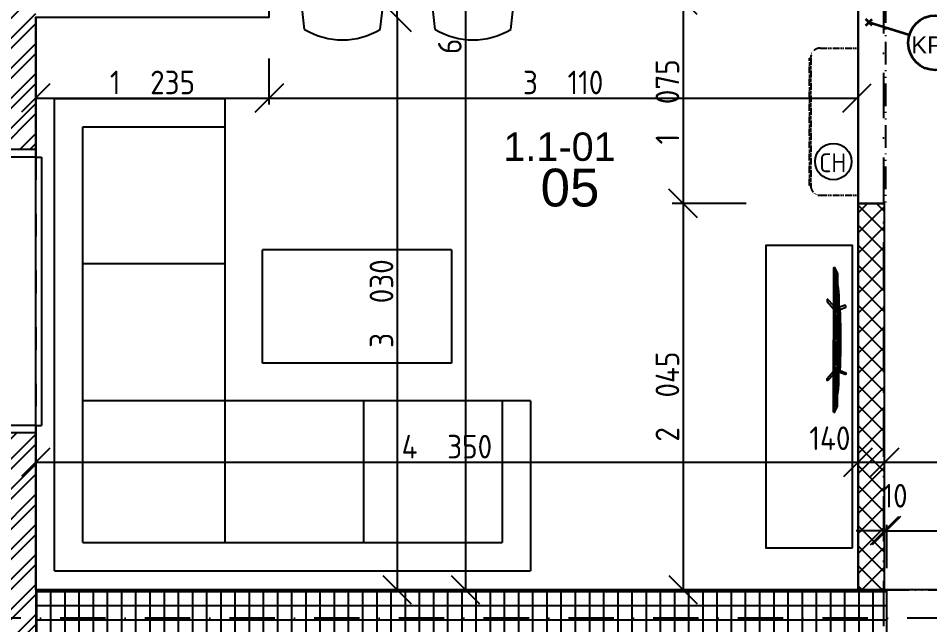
# Model space of a CAD drawing. Extents: x 4511820 to 5180432, y -1526536 to -944957.
# Drawn here: x 5027528 to 5032350, y -1331780 to -1328570 of the extents above; entities that cross this region are included whole.
import ezdxf

# ---------------------------------------------------------------- set-up
doc = ezdxf.new("R2010")
doc.units = 0
doc.header["$MEASUREMENT"] = 0
for name, pattern in [('ACAD_ISO03W100', [30, 12, -18]), ('ACAD_ISO12W100', [22, 12, -3, 0.5, -3, 0.5, -3]), ('BODKOCIARKOVANA_3', [5.6, 3, -1.3, 0, -1.3])]:
    doc.linetypes.add(name, pattern=pattern)
doc.layers.get('0').update_dxf_attribs({"linetype": 'CONTINUOUS'})
doc.layers.get('Defpoints').update_dxf_attribs({"color": 61, "linetype": 'CONTINUOUS'})
for name, color, linetype in [('KÓTY', 4, 'CONTINUOUS'), ('MÚRY', 1, 'CONTINUOUS'), ('osi', 253, 'CONTINUOUS'), ('Plochy', 41, 'CONTINUOUS'), ('POPIS', 7, 'CONTINUOUS'), ('TENKÁ', 7, 'CONTINUOUS'), ('ZARIADENIE', 47, 'CONTINUOUS'), ('ZZ-chladenie', 133, 'CONTINUOUS'), ('ŠRAFY', 82, 'CONTINUOUS')]:
    doc.layers.add(name, color=color, linetype=linetype)
doc.layers.add('preklady', color=74, linetype='CONTINUOUS', lineweight=35)
doc.styles.add('ARIAL', font='arial.ttf')
doc.styles.add('STYLE1', font='isocp.shx')
doc.dimstyles.new('STANDARD-50', dxfattribs={"dimtxt": 125, "dimasz": 150, "dimexe": 10, "dimexo": 200, "dimgap": 20, "dimtad": 1, "dimdsep": 46, "dimlunit": 6, "dimtxsty": 'STYLE1', "dimblk1": 'OBLIQUE', "dimblk2": 'OBLIQUE', "dimsah": 1, "dimcen": 2.5, "dimse1": 1, "dimse2": 1, "dimadec": 0, "dimazin": 0, "dimtfac": 1, "dimtmove": 1, "dimatfit": 3, "dimldrblk": 'OBLIQUE', "dimfxl": 1, "dimtolj": 1, "dimtzin": 0, "dimarcsym": 0})

# ---------------------------------------------------------------- blocks, each defined once
blk = doc.blocks.new('_OBLIQUE')
at = {"color": 0, "linetype": 'ByBlock'}
blk.add_line((-0.5, -0.5), (0.5, 0.5), dxfattribs=at)
blk = doc.blocks.new('*D22311')
at = {"layer": 'Defpoints', "color": 0}
for p in [(5028092.5, -1312385.2), (5025018.5, -1331515.2), (5028252.5, -1331515.2)]:
    blk.add_point(p, dxfattribs=at)
at = {"layer": 'KÓTY', "color": 0, "lineweight": -2}
blk.add_line((5025018.5, -1312385.2), (5025018.5, -1331515.2), dxfattribs=at)
at = {"layer": 'KÓTY', "color": 0, "linetype": 'ByBlock', "lineweight": -2, "xscale": 150, "yscale": 150, "zscale": 150}
for p, rotation in [((5025018.5, -1312385.2), 90), ((5025018.5, -1331515.2), 270)]:
    blk.add_blockref('_OBLIQUE', p, dxfattribs=dict(at, rotation=rotation))
at = {"layer": 'KÓTY', "color": 0, "insert": (5024936, -1321950.2), "char_height": 125, "attachment_point": 5, "rotation": 90, "style": 'STYLE1'}
blk.add_mtext('\\A1;19ﾠ130', dxfattribs=at)
blk = doc.blocks.new('*D22322')
at = {"layer": 'Defpoints', "color": 0}
for p in [(5028252.5, -1328390.2), (5025368.5, -1331515.2), (5028252.5, -1331515.2)]:
    blk.add_point(p, dxfattribs=at)
at = {"layer": 'KÓTY', "color": 0, "lineweight": -2}
blk.add_line((5025368.5, -1328390.2), (5025368.5, -1331515.2), dxfattribs=at)
at = {"layer": 'KÓTY', "color": 0, "linetype": 'ByBlock', "lineweight": -2, "xscale": 150, "yscale": 150, "zscale": 150}
for p, rotation in [((5025368.5, -1328390.2), 90), ((5025368.5, -1331515.2), 270)]:
    blk.add_blockref('_OBLIQUE', p, dxfattribs=dict(at, rotation=rotation))
at = {"layer": 'KÓTY', "color": 0, "insert": (5025277, -1330154.5), "char_height": 125, "attachment_point": 5, "rotation": 90, "style": 'STYLE1'}
blk.add_mtext('\\A1;3ﾠ125', dxfattribs=at)
blk = doc.blocks.new('*D22339')
at = {"layer": 'Defpoints', "color": 0}
for p in [(5028252.5, -1328390.2), (5025718.5, -1329265.2), (5028442.5, -1329265.2)]:
    blk.add_point(p, dxfattribs=at)
at = {"layer": 'KÓTY', "color": 0, "lineweight": -2}
blk.add_line((5025718.5, -1328390.2), (5025718.5, -1329265.2), dxfattribs=at)
at = {"layer": 'KÓTY', "color": 0, "linetype": 'ByBlock', "lineweight": -2, "xscale": 150, "yscale": 150, "zscale": 150}
for p, rotation in [((5025718.5, -1328390.2), 90), ((5025718.5, -1329265.2), 270)]:
    blk.add_blockref('_OBLIQUE', p, dxfattribs=dict(at, rotation=rotation))
at = {"layer": 'KÓTY', "color": 0, "insert": (5025636, -1328827.7), "char_height": 125, "attachment_point": 5, "rotation": 90, "style": 'STYLE1'}
blk.add_mtext('\\A1;875', dxfattribs=at)
blk = doc.blocks.new('*D22340')
at = {"layer": 'Defpoints', "color": 0}
for p in [(5028252.5, -1330725.2), (5025718.5, -1330765.2), (5028252.5, -1330765.2)]:
    blk.add_point(p, dxfattribs=at)
at = {"layer": 'KÓTY', "color": 0, "lineweight": -2}
blk.add_line((5025718.5, -1330725.2), (5025718.5, -1330765.2), dxfattribs=at)
at = {"layer": 'KÓTY', "color": 0, "linetype": 'ByBlock', "lineweight": -2, "xscale": 150, "yscale": 150, "zscale": 150}
for p, rotation in [((5025718.5, -1330725.2), 90), ((5025718.5, -1330765.2), 270)]:
    blk.add_blockref('_OBLIQUE', p, dxfattribs=dict(at, rotation=rotation))
at = {"layer": 'KÓTY', "color": 0, "insert": (5025533.5, -1330694.4), "char_height": 125, "attachment_point": 5, "rotation": 90, "style": 'STYLE1'}
blk.add_mtext('\\A1;40', dxfattribs=at)
blk = doc.blocks.new('*D22341')
at = {"layer": 'Defpoints', "color": 0}
for p in [(5028252.5, -1330765.2), (5025718.5, -1331515.2), (5028252.5, -1331515.2)]:
    blk.add_point(p, dxfattribs=at)
at = {"layer": 'KÓTY', "color": 0, "lineweight": -2}
blk.add_line((5025718.5, -1330765.2), (5025718.5, -1331515.2), dxfattribs=at)
at = {"layer": 'KÓTY', "color": 0, "linetype": 'ByBlock', "lineweight": -2, "xscale": 150, "yscale": 150, "zscale": 150}
for p, rotation in [((5025718.5, -1330765.2), 90), ((5025718.5, -1331515.2), 270)]:
    blk.add_blockref('_OBLIQUE', p, dxfattribs=dict(at, rotation=rotation))
at = {"layer": 'KÓTY', "color": 0, "insert": (5025636, -1331140.2), "char_height": 125, "attachment_point": 5, "rotation": 90, "style": 'STYLE1'}
blk.add_mtext('\\A1;750', dxfattribs=at)
blk = doc.blocks.new('*D22342')
at = {"layer": 'Defpoints', "color": 0}
for p in [(5028252.5, -1329265.2), (5025718.5, -1329305.2), (5028252.5, -1329305.2)]:
    blk.add_point(p, dxfattribs=at)
at = {"layer": 'KÓTY', "color": 0, "lineweight": -2}
for p, q in [((5025718.5, -1329265.2), (5025718.5, -1329115.2)), ((5025718.5, -1329265.2), (5025718.5, -1329305.2)), ((5025718.5, -1329305.2), (5025718.5, -1329455.2))]:
    blk.add_line(p, q, dxfattribs=at)
at = {"layer": 'KÓTY', "color": 0, "linetype": 'ByBlock', "lineweight": -2, "xscale": 150, "yscale": 150, "zscale": 150}
for p, rotation in [((5025718.5, -1329265.2), 270), ((5025718.5, -1329305.2), 90)]:
    blk.add_blockref('_OBLIQUE', p, dxfattribs=dict(at, rotation=rotation))
at = {"layer": 'KÓTY', "color": 0, "insert": (5025533.5, -1329234.4), "char_height": 125, "attachment_point": 5, "rotation": 90, "style": 'STYLE1'}
blk.add_mtext('\\A1;40', dxfattribs=at)
blk = doc.blocks.new('*D22343')
at = {"layer": 'Defpoints', "color": 0}
for p in [(5028252.5, -1329305.2), (5025718.5, -1330725.2), (5028252.5, -1330725.2)]:
    blk.add_point(p, dxfattribs=at)
at = {"layer": 'KÓTY', "color": 0, "lineweight": -2}
blk.add_line((5025718.5, -1329305.2), (5025718.5, -1330725.2), dxfattribs=at)
at = {"layer": 'KÓTY', "color": 0, "linetype": 'ByBlock', "lineweight": -2, "xscale": 150, "yscale": 150, "zscale": 150}
for p, rotation in [((5025718.5, -1329305.2), 90), ((5025718.5, -1330725.2), 270)]:
    blk.add_blockref('_OBLIQUE', p, dxfattribs=dict(at, rotation=rotation))
at = {"layer": 'KÓTY', "color": 0, "insert": (5025629, -1330129), "char_height": 125, "attachment_point": 5, "rotation": 90, "style": 'STYLE1'}
blk.add_mtext('\\A1;1ﾠ420', dxfattribs=at)
blk = doc.blocks.new('Tv06_top_cad-block.com')
at = {"color": 0}
for points in [[(-161.1, -3.4), (-173.3, 26.2, 0.359324), (-175.3, 27.3, 0.097501), (-182.8, 24.2, 0.350578), (-183.5, 22.1), (-171.1, -10.4)], [(161.1, -3.4), (173.3, 26.2, -0.359324), (175.3, 27.3, -0.097501), (182.8, 24.2, -0.350578), (183.5, 22.1), (171.1, -10.4)], [(-381.9, -38.8, -0.13121), (-383.2, -32.7, -0.169032), (-383, -32.3), (-381.8, -31.1, -0.205713), (-381.3, -30.9), (-378.5, -30.9, 0.118206), (-376.2, -30.4), (-351.4, -18.4, -0.105648), (-345.8, -17), (0, -17)], [(-339.3, -21.2), (-339.3, -21.2, 0.099639), (-344.3, -22.2), (-349.2, -24.6, 0.215889), (-350.7, -26.3, 0.476075), (-349.4, -28, 0.244765)], [(-295.5, -17), (-282, -15, -0.02037), (-255.8, -12, -0.012056), (-227.2, -10.7), (-169.3, -10.7)], [(-182.5, -38.8), (-214.4, -69.1, 0.250582), (-215, -71, 0.266718), (-214.3, -71.9, 0.084688)], [(-214.3, -71.9), (-207.3, -73.1, 0.211205), (-203.3, -72.1), (-165.2, -38.8)], [(-181.8, -17), (-178.5, -14, -0.213415), (-177.3, -13.6), (0, -13.6)], [(-172.1, -13.6, -0.072098), (-159.2, -3, -0.121861), (-158.4, -2.8)], [(-170.1, -10.6, -0.053076), (-160.2, -2.9), (-158.4, -2.8)], [(-147.6, -13.6), (-147.6, -7.5, -0.414214), (-147.4, -7.3), (-146.5, -7.3, -0.414214), (-146.3, -7.5), (-146.3, -13.6)], [(-146.8, -28, 0.414214), (-145, -26.2), (-145, -23, 0.414214), (-146.8, -21.2)], [(-143.9, -13.6), (-143.9, -7.5, -0.414214), (-143.7, -7.3), (-142.7, -7.3, -0.414214), (-142.6, -7.5), (-142.6, -13.6)], [(-140.2, -13.6), (-140.2, -7.5, -0.414214), (-140, -7.3), (-139, -7.3, -0.414214), (-138.8, -7.5), (-138.8, -13.6)], [(-136.4, -13.6), (-136.4, -7.5, -0.414214), (-136.3, -7.3), (-135.3, -7.3, -0.414214), (-135.1, -7.5), (-135.1, -13.6)], [(-132.7, -13.6), (-132.7, -7.5, -0.414214), (-132.5, -7.3), (-131.6, -7.3, -0.414214), (-131.4, -7.5), (-131.4, -13.6)], [(-128.8, -28, -0.414214), (-130.6, -26.2), (-130.6, -23, -0.414214), (-128.8, -21.2)], [(-129, -13.6), (-129, -7.5, -0.414214), (-128.8, -7.3), (-127.9, -7.3, -0.414214), (-127.7, -7.5), (-127.7, -13.6)], [(-125.3, -13.6), (-125.3, -7.5, -0.414214), (-125.1, -7.3), (-124.1, -7.3, -0.414214), (-124, -7.5), (-124, -13.6)], [(-121.6, -13.6), (-121.6, -7.5, -0.414214), (-121.4, -7.3), (-120.4, -7.3, -0.414214), (-120.2, -7.5), (-120.2, -13.6)], [(-117.8, -13.6), (-117.8, -7.5, -0.414214), (-117.7, -7.3), (-116.7, -7.3, -0.414214), (-116.5, -7.5), (-116.5, -13.6)], [(-114.1, -13.6), (-114.1, -7.5, -0.414214), (-113.9, -7.3), (-113, -7.3, -0.414214), (-112.8, -7.5), (-112.8, -13.6)], [(-110.4, -13.6), (-110.4, -7.5, -0.414214), (-110.2, -7.3), (-109.3, -7.3, -0.414214), (-109.1, -7.5), (-109.1, -13.6)], [(-106.7, -13.6), (-106.7, -7.5, -0.414214), (-106.5, -7.3), (-105.5, -7.3, -0.414214), (-105.4, -7.5), (-105.4, -13.6)], [(-103, -13.6), (-103, -7.5, -0.414214), (-102.8, -7.3), (-101.8, -7.3, -0.414214), (-101.6, -7.5), (-101.6, -13.6)], [(-99.2, -13.6), (-99.2, -7.5, -0.414214), (-99.1, -7.3), (-98.1, -7.3, -0.414214), (-97.9, -7.5), (-97.9, -13.6)], [(-95.5, -13.6), (-95.5, -7.5, -0.414214), (-95.3, -7.3), (-94.4, -7.3, -0.414214), (-94.2, -7.5), (-94.2, -13.6)], [(-91.8, -13.6), (-91.8, -7.5, -0.414214), (-91.6, -7.3), (-90.7, -7.3, -0.414214), (-90.5, -7.5), (-90.5, -13.6)], [(-88.1, -13.6), (-88.1, -7.5, -0.414214), (-87.9, -7.3), (-86.9, -7.3, -0.414214), (-86.8, -7.5), (-86.8, -13.6)], [(-84.4, -13.6), (-84.4, -7.5, -0.414214), (-84.2, -7.3), (-83.2, -7.3, -0.414214), (-83, -7.5), (-83, -13.6)], [(-80.6, -13.6), (-80.6, -7.5, -0.414214), (-80.5, -7.3), (-79.5, -7.3, -0.414214), (-79.3, -7.5), (-79.3, -13.6)], [(-76.9, -13.6), (-76.9, -7.5, -0.414214), (-76.7, -7.3), (-75.8, -7.3, -0.414214), (-75.6, -7.5), (-75.6, -13.6)], [(-73.2, -13.6), (-73.2, -7.5, -0.414214), (-73, -7.3), (-72.1, -7.3, -0.414214), (-71.9, -7.5), (-71.9, -13.6)], [(-69.5, -13.6), (-69.5, -7.5, -0.414214), (-69.3, -7.3), (-68.3, -7.3, -0.414214), (-68.2, -7.5), (-68.2, -13.6)], [(-65.8, -13.6), (-65.8, -7.5, -0.414214), (-65.6, -7.3), (-64.6, -7.3, -0.414214), (-64.4, -7.5), (-64.4, -13.6)], [(-62, -13.6), (-62, -7.5, -0.414214), (-61.9, -7.3), (-60.9, -7.3, -0.414214), (-60.7, -7.5), (-60.7, -13.6)], [(-58.3, -13.6), (-58.3, -7.5, -0.414214), (-58.1, -7.3), (-57.2, -7.3, -0.414214), (-57, -7.5), (-57, -13.6)], [(-54.6, -13.6), (-54.6, -7.5, -0.414214), (-54.4, -7.3), (-53.5, -7.3, -0.414214), (-53.3, -7.5), (-53.3, -13.6)], [(-50.9, -13.6), (-50.9, -7.5, -0.414214), (-50.7, -7.3), (-49.7, -7.3, -0.414214), (-49.6, -7.5), (-49.6, -13.6)], [(-47.2, -13.6), (-47.2, -7.5, -0.414214), (-47, -7.3), (-46, -7.3, -0.414214), (-45.8, -7.5), (-45.8, -13.6)], [(-43.4, -13.6), (-43.4, -7.5, -0.414214), (-43.3, -7.3), (-42.3, -7.3, -0.414214), (-42.1, -7.5), (-42.1, -13.6)], [(-39.7, -13.6), (-39.7, -7.5, -0.414214), (-39.5, -7.3), (-38.6, -7.3, -0.414214), (-38.4, -7.5), (-38.4, -13.6)], [(-36, -13.6), (-36, -7.5, -0.414214), (-35.8, -7.3), (-34.9, -7.3, -0.414214), (-34.7, -7.5), (-34.7, -13.6)], [(-32.3, -13.6), (-32.3, -7.5, -0.414214), (-32.1, -7.3), (-31.1, -7.3, -0.414214), (-31, -7.5), (-31, -13.6)], [(-28.6, -13.6), (-28.6, -7.5, -0.414214), (-28.4, -7.3), (-27.4, -7.3, -0.414214), (-27.2, -7.5), (-27.2, -13.6)], [(-24.8, -13.6), (-24.8, -7.5, -0.414214), (-24.7, -7.3), (-23.7, -7.3, -0.414214), (-23.5, -7.5), (-23.5, -13.6)], [(-21.1, -13.6), (-21.1, -7.5, -0.414214), (-20.9, -7.3), (-20, -7.3, -0.414214), (-19.8, -7.5), (-19.8, -13.6)], [(-17.4, -13.6), (-17.4, -7.5, -0.414214), (-17.2, -7.3), (-16.3, -7.3, -0.414214), (-16.1, -7.5), (-16.1, -13.6)], [(-13.7, -13.6), (-13.7, -7.5, -0.414214), (-13.5, -7.3), (-12.5, -7.3, -0.414214), (-12.4, -7.5), (-12.4, -13.6)], [(-10, -13.6), (-10, -7.5, -0.414214), (-9.8, -7.3), (-8.8, -7.3, -0.414214), (-8.6, -7.5), (-8.6, -13.6)], [(-10, -28, 0.414214), (-8.2, -26.2), (-8.2, -23, 0.414214), (-10, -21.2)], [(-6.2, -13.6), (-6.2, -7.5, -0.414214), (-6.1, -7.3), (-5.1, -7.3, -0.414214), (-4.9, -7.5), (-4.9, -13.6)], [(-2.5, -13.6), (-2.5, -7.5, -0.414214), (-2.3, -7.3), (-1.4, -7.3, -0.414214), (-1.2, -7.5), (-1.2, -13.6)], [(181.8, -17), (178.5, -14, 0.213415), (177.3, -13.6), (0, -13.6)], [(381.9, -38.8, 0.13121), (383.2, -32.7, 0.169032), (383, -32.3), (381.8, -31.1, 0.205713), (381.3, -30.9), (378.5, -30.9, -0.118206), (376.2, -30.4), (351.4, -18.4, 0.105648), (345.8, -17), (0, -17)], [(2.5, -13.6), (2.5, -7.5, 0.414214), (2.3, -7.3), (1.4, -7.3, 0.414214), (1.2, -7.5), (1.2, -13.6)], [(6.2, -13.6), (6.2, -7.5, 0.414214), (6.1, -7.3), (5.1, -7.3, 0.414214), (4.9, -7.5), (4.9, -13.6)], [(10, -28, -0.414214), (8.2, -26.2), (8.2, -23, -0.414214), (10, -21.2)], [(10, -13.6), (10, -7.5, 0.414214), (9.8, -7.3), (8.8, -7.3, 0.414214), (8.6, -7.5), (8.6, -13.6)], [(13.7, -13.6), (13.7, -7.5, 0.414214), (13.5, -7.3), (12.5, -7.3, 0.414214), (12.4, -7.5), (12.4, -13.6)], [(17.4, -13.6), (17.4, -7.5, 0.414214), (17.2, -7.3), (16.3, -7.3, 0.414214), (16.1, -7.5), (16.1, -13.6)], [(21.1, -13.6), (21.1, -7.5, 0.414214), (20.9, -7.3), (20, -7.3, 0.414214), (19.8, -7.5), (19.8, -13.6)], [(24.8, -13.6), (24.8, -7.5, 0.414214), (24.7, -7.3), (23.7, -7.3, 0.414214), (23.5, -7.5), (23.5, -13.6)], [(28.6, -13.6), (28.6, -7.5, 0.414214), (28.4, -7.3), (27.4, -7.3, 0.414214), (27.2, -7.5), (27.2, -13.6)], [(32.3, -13.6), (32.3, -7.5, 0.414214), (32.1, -7.3), (31.1, -7.3, 0.414214), (31, -7.5), (31, -13.6)], [(36, -13.6), (36, -7.5, 0.414214), (35.8, -7.3), (34.9, -7.3, 0.414214), (34.7, -7.5), (34.7, -13.6)], [(39.7, -13.6), (39.7, -7.5, 0.414214), (39.5, -7.3), (38.6, -7.3, 0.414214), (38.4, -7.5), (38.4, -13.6)], [(43.4, -13.6), (43.4, -7.5, 0.414214), (43.3, -7.3), (42.3, -7.3, 0.414214), (42.1, -7.5), (42.1, -13.6)], [(47.2, -13.6), (47.2, -7.5, 0.414214), (47, -7.3), (46, -7.3, 0.414214), (45.8, -7.5), (45.8, -13.6)], [(50.9, -13.6), (50.9, -7.5, 0.414214), (50.7, -7.3), (49.7, -7.3, 0.414214), (49.6, -7.5), (49.6, -13.6)], [(54.6, -13.6), (54.6, -7.5, 0.414214), (54.4, -7.3), (53.5, -7.3, 0.414214), (53.3, -7.5), (53.3, -13.6)], [(58.3, -13.6), (58.3, -7.5, 0.414214), (58.1, -7.3), (57.2, -7.3, 0.414214), (57, -7.5), (57, -13.6)], [(62, -13.6), (62, -7.5, 0.414214), (61.9, -7.3), (60.9, -7.3, 0.414214), (60.7, -7.5), (60.7, -13.6)], [(65.8, -13.6), (65.8, -7.5, 0.414214), (65.6, -7.3), (64.6, -7.3, 0.414214), (64.4, -7.5), (64.4, -13.6)], [(69.5, -13.6), (69.5, -7.5, 0.414214), (69.3, -7.3), (68.3, -7.3, 0.414214), (68.2, -7.5), (68.2, -13.6)], [(73.2, -13.6), (73.2, -7.5, 0.414214), (73, -7.3), (72.1, -7.3, 0.414214), (71.9, -7.5), (71.9, -13.6)], [(76.9, -13.6), (76.9, -7.5, 0.414214), (76.7, -7.3), (75.8, -7.3, 0.414214), (75.6, -7.5), (75.6, -13.6)], [(80.6, -13.6), (80.6, -7.5, 0.414214), (80.5, -7.3), (79.5, -7.3, 0.414214), (79.3, -7.5), (79.3, -13.6)], [(84.4, -13.6), (84.4, -7.5, 0.414214), (84.2, -7.3), (83.2, -7.3, 0.414214), (83, -7.5), (83, -13.6)], [(88.1, -13.6), (88.1, -7.5, 0.414214), (87.9, -7.3), (86.9, -7.3, 0.414214), (86.8, -7.5), (86.8, -13.6)], [(91.8, -13.6), (91.8, -7.5, 0.414214), (91.6, -7.3), (90.7, -7.3, 0.414214), (90.5, -7.5), (90.5, -13.6)], [(95.5, -13.6), (95.5, -7.5, 0.414214), (95.3, -7.3), (94.4, -7.3, 0.414214), (94.2, -7.5), (94.2, -13.6)], [(99.2, -13.6), (99.2, -7.5, 0.414214), (99.1, -7.3), (98.1, -7.3, 0.414214), (97.9, -7.5), (97.9, -13.6)], [(103, -13.6), (103, -7.5, 0.414214), (102.8, -7.3), (101.8, -7.3, 0.414214), (101.6, -7.5), (101.6, -13.6)], [(106.7, -13.6), (106.7, -7.5, 0.414214), (106.5, -7.3), (105.5, -7.3, 0.414214), (105.4, -7.5), (105.4, -13.6)], [(110.4, -13.6), (110.4, -7.5, 0.414214), (110.2, -7.3), (109.3, -7.3, 0.414214), (109.1, -7.5), (109.1, -13.6)], [(114.1, -13.6), (114.1, -7.5, 0.414214), (113.9, -7.3), (113, -7.3, 0.414214), (112.8, -7.5), (112.8, -13.6)], [(117.8, -13.6), (117.8, -7.5, 0.414214), (117.7, -7.3), (116.7, -7.3, 0.414214), (116.5, -7.5), (116.5, -13.6)], [(121.6, -13.6), (121.6, -7.5, 0.414214), (121.4, -7.3), (120.4, -7.3, 0.414214), (120.2, -7.5), (120.2, -13.6)], [(125.3, -13.6), (125.3, -7.5, 0.414214), (125.1, -7.3), (124.1, -7.3, 0.414214), (124, -7.5), (124, -13.6)], [(129, -13.6), (129, -7.5, 0.414214), (128.8, -7.3), (127.9, -7.3, 0.414214), (127.7, -7.5), (127.7, -13.6)], [(128.8, -28, 0.414214), (130.6, -26.2), (130.6, -23, 0.414214), (128.8, -21.2)], [(132.7, -13.6), (132.7, -7.5, 0.414214), (132.5, -7.3), (131.6, -7.3, 0.414214), (131.4, -7.5), (131.4, -13.6)], [(136.4, -13.6), (136.4, -7.5, 0.414214), (136.3, -7.3), (135.3, -7.3, 0.414214), (135.1, -7.5), (135.1, -13.6)], [(140.2, -13.6), (140.2, -7.5, 0.414214), (140, -7.3), (139, -7.3, 0.414214), (138.8, -7.5), (138.8, -13.6)], [(143.9, -13.6), (143.9, -7.5, 0.414214), (143.7, -7.3), (142.7, -7.3, 0.414214), (142.6, -7.5), (142.6, -13.6)], [(146.8, -28, -0.414214), (145, -26.2), (145, -23, -0.414214), (146.8, -21.2)], [(147.6, -13.6), (147.6, -7.5, 0.414214), (147.4, -7.3), (146.5, -7.3, 0.414214), (146.3, -7.5), (146.3, -13.6)], [(172.1, -13.6, 0.072098), (159.2, -3, 0.121861), (158.4, -2.8)], [(170.1, -10.6, 0.053076), (160.2, -2.9), (158.4, -2.8)], [(214.3, -71.9), (207.3, -73.1, -0.211205), (203.3, -72.1), (165.2, -38.8)], [(295.5, -17), (282, -15, 0.02037), (255.8, -12, 0.012056), (227.2, -10.7), (169.3, -10.7)], [(182.5, -38.8), (214.4, -69.1, -0.250582), (215, -71, -0.266718), (214.3, -71.9, -0.084688)], [(339.3, -21.2), (339.3, -21.2, -0.099639), (344.3, -22.2), (349.2, -24.6, -0.215889), (350.7, -26.3, -0.476075), (349.4, -28, -0.244765)]]:
    blk.add_lwpolyline(points, format="xyb", dxfattribs=at)
for points in [[(-381.9, -38.8), (0, -38.8)], [(-378.5, -30.9), (0, -30.9)], [(-349.4, -28), (-146.8, -28)], [(-339.3, -21.2), (-146.8, -21.2)], [(-158.6, -6.5), (0, -6.5)], [(-128.8, -21.2), (-10, -21.2)], [(-128.8, -28), (-10, -28)], [(158.6, -6.5), (0, -6.5)], [(378.5, -30.9), (0, -30.9)], [(381.9, -38.8), (0, -38.8)], [(128.8, -21.2), (10, -21.2)], [(128.8, -28), (10, -28)], [(339.3, -21.2), (146.8, -21.2)], [(349.4, -28), (146.8, -28)]]:
    blk.add_lwpolyline(points, dxfattribs=at)
for centre, radius, start, end in [((0, -4564), 4564, 90, 91.9893), ((0, -4564), 4564, 88.0107, 90), ((-170.5, -10.1), 0.6, 200.9784, 314.0295), ((170.5, -10.1), 0.6, 225.9705, 339.0216)]:
    blk.add_arc(centre, radius, start, end, dxfattribs=at)
blk = doc.blocks.new('TV')
at = {"layer": 'ZARIADENIE', "color": 8}
blk.add_blockref('Tv06_top_cad-block.com', (4448198.7, -1316337.8), dxfattribs=at)
blk = doc.blocks.new('JED STOL140-85')
at = {"layer": 'ZARIADENIE'}
for p, q in [((4444962.8, -1326820.6), (4444912.8, -1327264.7)), ((4445362.8, -1326820.6), (4445412.8, -1327264.7)), ((4445653.3, -1326820.6), (4445603.3, -1327264.7)), ((4446053.3, -1326820.6), (4446103.3, -1327264.7)), ((4445412.8, -1327264.7), (4444912.8, -1327264.7)), ((4445603.3, -1327264.7), (4446103.3, -1327264.7)), ((4444962.8, -1328698.1), (4444912.8, -1328253.9)), ((4445412.8, -1328253.9), (4444912.8, -1328253.9)), ((4445362.8, -1328698.1), (4445412.8, -1328253.9)), ((4445653.3, -1328698.1), (4445603.3, -1328253.9)), ((4445603.3, -1328253.9), (4446103.3, -1328253.9)), ((4446053.3, -1328698.1), (4446103.3, -1328253.9))]:
    blk.add_line(p, q, dxfattribs=at)
blk.add_lwpolyline([(4446225.2, -1327334.3), (4444825.2, -1327334.3), (4444825.2, -1328184.3), (4446225.2, -1328184.3)], close=True, dxfattribs=at)
for centre, start, end in [((4445162.8, -1327150.6), 58.7834, 121.2166), ((4445853.3, -1327150.6), 58.7834, 121.2166), ((4445162.8, -1328368.1), 238.7834, 301.2166), ((4445853.3, -1328368.1), 238.7834, 301.2166)]:
    blk.add_arc(centre, 385.9, start, end, dxfattribs=at)
blk = doc.blocks.new('sedacka rok 2a2')
at = {"layer": 'ZARIADENIE', "color": 30, "ltscale": 0.25}
for p, q in [((4443609, -1331495.2), (4443609, -1328995.2)), ((4443609, -1328995.2), (4444509, -1328995.2)), ((4444509, -1328995.2), (4444509, -1330595.2)), ((4443759, -1331345.2), (4443759, -1329145.2)), ((4443759, -1329145.2), (4444509, -1329145.2)), ((4444509, -1329870.2), (4443759, -1329870.2)), ((4444509, -1330595.2), (4443759, -1330595.2)), ((4446125.7, -1330595.2), (4444509, -1330595.2)), ((4444509, -1330595.2), (4444509, -1331345.2)), ((4445242.3, -1330595.2), (4445242.3, -1331345.2)), ((4445975.7, -1330595.2), (4445975.7, -1331345.2)), ((4446125.7, -1330595.2), (4446125.7, -1331495.2)), ((4443759, -1331345.2), (4445975.7, -1331345.2)), ((4443609, -1331495.2), (4446125.7, -1331495.2))]:
    blk.add_line(p, q, dxfattribs=at)
at = {"layer": 'ZARIADENIE', "ltscale": 0.25}
for p, q in [((4444709, -1330395.2), (4444709, -1329795.2)), ((4445709, -1329795.2), (4444709, -1329795.2)), ((4445709, -1329795.2), (4445709, -1330395.2)), ((4445709, -1330395.2), (4444709, -1330395.2))]:
    blk.add_line(p, q, dxfattribs=at)
blk = doc.blocks.new('*D23193')
at = {"layer": 'Defpoints', "color": 0}
for p in [(5031971, -1330920), (5027621, -1331595.2), (5031971, -1331595.2)]:
    blk.add_point(p, dxfattribs=at)
at = {"layer": 'KÓTY', "color": 0, "lineweight": -2}
blk.add_line((5027621, -1330920), (5031971, -1330920), dxfattribs=at)
at = {"layer": 'KÓTY', "color": 0, "linetype": 'ByBlock', "lineweight": -2, "xscale": 150, "yscale": 150, "zscale": 150, "rotation": 180}
blk.add_blockref('_OBLIQUE', (5027621, -1330920), dxfattribs=at)
at = {"layer": 'KÓTY', "color": 0, "linetype": 'ByBlock', "lineweight": -2, "xscale": 150, "yscale": 150, "zscale": 150}
blk.add_blockref('_OBLIQUE', (5031971, -1330920), dxfattribs=at)
at = {"layer": 'KÓTY', "color": 0, "insert": (5029796, -1330837.5), "char_height": 125, "attachment_point": 5, "style": 'STYLE1'}
blk.add_mtext('\\A1;4ﾠ350', dxfattribs=at)
blk = doc.blocks.new('*D23194')
at = {"layer": 'Defpoints', "color": 0}
for p in [(5032111, -1330920), (5031971, -1331595.2), (5032111, -1331595.2)]:
    blk.add_point(p, dxfattribs=at)
at = {"layer": 'KÓTY', "color": 0, "lineweight": -2}
blk.add_line((5031971, -1330920), (5032111, -1330920), dxfattribs=at)
at = {"layer": 'KÓTY', "color": 0, "linetype": 'ByBlock', "lineweight": -2, "xscale": 150, "yscale": 150, "zscale": 150, "rotation": 180}
blk.add_blockref('_OBLIQUE', (5031971, -1330920), dxfattribs=at)
at = {"layer": 'KÓTY', "color": 0, "linetype": 'ByBlock', "lineweight": -2, "xscale": 150, "yscale": 150, "zscale": 150}
blk.add_blockref('_OBLIQUE', (5032111, -1330920), dxfattribs=at)
at = {"layer": 'KÓTY', "color": 0, "insert": (5031822, -1330793), "char_height": 125, "attachment_point": 5, "style": 'STYLE1'}
blk.add_mtext('\\A1;140', dxfattribs=at)
blk = doc.blocks.new('*D23195')
at = {"layer": 'Defpoints', "color": 0}
for p in [(5032121, -1331282.5), (5032111, -1331957.7), (5032121, -1331957.7)]:
    blk.add_point(p, dxfattribs=at)
at = {"layer": 'KÓTY', "color": 0, "lineweight": -2}
for p, q in [((5032111, -1331282.5), (5031961, -1331282.5)), ((5032111, -1331282.5), (5032121, -1331282.5)), ((5032121, -1331282.5), (5032271, -1331282.5))]:
    blk.add_line(p, q, dxfattribs=at)
at = {"layer": 'KÓTY', "color": 0, "linetype": 'ByBlock', "lineweight": -2, "xscale": 150, "yscale": 150, "zscale": 150}
blk.add_blockref('_OBLIQUE', (5032111, -1331282.5), dxfattribs=at)
at = {"layer": 'KÓTY', "color": 0, "linetype": 'ByBlock', "lineweight": -2, "xscale": 150, "yscale": 150, "zscale": 150, "rotation": 180}
blk.add_blockref('_OBLIQUE', (5032121, -1331282.5), dxfattribs=at)
at = {"layer": 'KÓTY', "color": 0, "insert": (5032166.8, -1331097.5), "char_height": 125, "attachment_point": 5, "style": 'STYLE1'}
blk.add_mtext('\\A1;10', dxfattribs=at)
blk = doc.blocks.new('*D23196')
at = {"layer": 'Defpoints', "color": 0}
for p in [(5033241, -1331282.5), (5032121, -1331957.7), (5033241, -1331957.7)]:
    blk.add_point(p, dxfattribs=at)
at = {"layer": 'KÓTY', "color": 0, "lineweight": -2}
blk.add_line((5032121, -1331282.5), (5033241, -1331282.5), dxfattribs=at)
at = {"layer": 'KÓTY', "color": 0, "linetype": 'ByBlock', "lineweight": -2, "xscale": 150, "yscale": 150, "zscale": 150, "rotation": 180}
blk.add_blockref('_OBLIQUE', (5032121, -1331282.5), dxfattribs=at)
at = {"layer": 'KÓTY', "color": 0, "linetype": 'ByBlock', "lineweight": -2, "xscale": 150, "yscale": 150, "zscale": 150}
blk.add_blockref('_OBLIQUE', (5033241, -1331282.5), dxfattribs=at)
at = {"layer": 'KÓTY', "color": 0, "insert": (5032681, -1331200), "char_height": 125, "attachment_point": 5, "style": 'STYLE1'}
blk.add_mtext('\\A1;1ﾠ120', dxfattribs=at)
blk = doc.blocks.new('*D23203')
at = {"layer": 'Defpoints', "color": 0}
for p in [(5033416, -1330920), (5032111, -1331595.2), (5033416, -1331595.2)]:
    blk.add_point(p, dxfattribs=at)
at = {"layer": 'KÓTY', "color": 0, "lineweight": -2}
blk.add_line((5032111, -1330920), (5033416, -1330920), dxfattribs=at)
at = {"layer": 'KÓTY', "color": 0, "linetype": 'ByBlock', "lineweight": -2, "xscale": 150, "yscale": 150, "zscale": 150, "rotation": 180}
blk.add_blockref('_OBLIQUE', (5032111, -1330920), dxfattribs=at)
at = {"layer": 'KÓTY', "color": 0, "linetype": 'ByBlock', "lineweight": -2, "xscale": 150, "yscale": 150, "zscale": 150}
blk.add_blockref('_OBLIQUE', (5033416, -1330920), dxfattribs=at)
at = {"layer": 'KÓTY', "color": 0, "insert": (5032763.5, -1330837.5), "char_height": 125, "attachment_point": 5, "style": 'STYLE1'}
blk.add_mtext('\\A1;1ﾠ305', dxfattribs=at)
blk = doc.blocks.new('*D23219')
at = {"layer": 'Defpoints', "color": 0}
for p in [(5029894, -1325475.2), (5029894, -1331595.2), (5029894, -1331595.2)]:
    blk.add_point(p, dxfattribs=at)
at = {"layer": 'KÓTY', "color": 0, "lineweight": -2}
blk.add_line((5029894, -1325475.2), (5029894, -1331595.2), dxfattribs=at)
at = {"layer": 'KÓTY', "color": 0, "linetype": 'ByBlock', "lineweight": -2, "xscale": 150, "yscale": 150, "zscale": 150}
for p, rotation in [((5029894, -1325475.2), 90), ((5029894, -1331595.2), 270)]:
    blk.add_blockref('_OBLIQUE', p, dxfattribs=dict(at, rotation=rotation))
at = {"layer": 'KÓTY', "color": 0, "insert": (5029811.5, -1328535.2), "char_height": 125, "attachment_point": 5, "rotation": 90, "style": 'STYLE1'}
blk.add_mtext('\\A1;6ﾠ120', dxfattribs=at)
blk = doc.blocks.new('*D23220')
at = {"layer": 'Defpoints', "color": 0}
for p in [(5028856, -1328565.2), (5028856, -1331595.2), (5029532.5, -1331595.2)]:
    blk.add_point(p, dxfattribs=at)
at = {"layer": 'KÓTY', "color": 0, "lineweight": -2}
blk.add_line((5029532.5, -1328565.2), (5029532.5, -1331595.2), dxfattribs=at)
at = {"layer": 'KÓTY', "color": 0, "linetype": 'ByBlock', "lineweight": -2, "xscale": 150, "yscale": 150, "zscale": 150}
for p, rotation in [((5029532.5, -1328565.2), 90), ((5029532.5, -1331595.2), 270)]:
    blk.add_blockref('_OBLIQUE', p, dxfattribs=dict(at, rotation=rotation))
at = {"layer": 'KÓTY', "color": 0, "insert": (5029450, -1330080.2), "char_height": 125, "attachment_point": 5, "rotation": 90, "style": 'STYLE1'}
blk.add_mtext('\\A1;3ﾠ030', dxfattribs=at)
blk = doc.blocks.new('*D23221')
at = {"layer": 'Defpoints', "color": 0}
for p in [(5028856, -1325475.2), (5029532.5, -1325475.2), (5028856, -1328565.2)]:
    blk.add_point(p, dxfattribs=at)
at = {"layer": 'KÓTY', "color": 0, "lineweight": -2}
blk.add_line((5029532.5, -1328565.2), (5029532.5, -1325475.2), dxfattribs=at)
at = {"layer": 'KÓTY', "color": 0, "linetype": 'ByBlock', "lineweight": -2, "xscale": 150, "yscale": 150, "zscale": 150}
for p, rotation in [((5029532.5, -1325475.2), 90), ((5029532.5, -1328565.2), 270)]:
    blk.add_blockref('_OBLIQUE', p, dxfattribs=dict(at, rotation=rotation))
at = {"layer": 'KÓTY', "color": 0, "insert": (5029450, -1327020.2), "char_height": 125, "attachment_point": 5, "rotation": 90, "style": 'STYLE1'}
blk.add_mtext('\\A1;3ﾠ090', dxfattribs=at)
blk = doc.blocks.new('*D23245')
at = {"layer": 'Defpoints', "color": 0}
for p in [(5031971, -1328475.2), (5031045, -1329550.2), (5031971, -1329550.2)]:
    blk.add_point(p, dxfattribs=at)
at = {"layer": 'KÓTY', "color": 0, "lineweight": -2}
blk.add_line((5031045, -1328475.2), (5031045, -1329550.2), dxfattribs=at)
at = {"layer": 'KÓTY', "color": 0, "linetype": 'ByBlock', "lineweight": -2, "xscale": 150, "yscale": 150, "zscale": 150}
for p, rotation in [((5031045, -1328475.2), 90), ((5031045, -1329550.2), 270)]:
    blk.add_blockref('_OBLIQUE', p, dxfattribs=dict(at, rotation=rotation))
at = {"layer": 'KÓTY', "color": 0, "insert": (5030962.5, -1329012.7), "char_height": 125, "attachment_point": 5, "rotation": 90, "style": 'STYLE1'}
blk.add_mtext('\\A1;1ﾠ075', dxfattribs=at)
blk = doc.blocks.new('*D23246')
at = {"layer": 'Defpoints', "color": 0}
for p in [(5031971, -1329550.2), (5031045, -1331595.2), (5031971, -1331595.2)]:
    blk.add_point(p, dxfattribs=at)
at = {"layer": 'KÓTY', "color": 0, "lineweight": -2}
blk.add_line((5031045, -1329550.2), (5031045, -1331595.2), dxfattribs=at)
at = {"layer": 'KÓTY', "color": 0, "linetype": 'ByBlock', "lineweight": -2, "xscale": 150, "yscale": 150, "zscale": 150}
for p, rotation in [((5031045, -1329550.2), 90), ((5031045, -1331595.2), 270)]:
    blk.add_blockref('_OBLIQUE', p, dxfattribs=dict(at, rotation=rotation))
at = {"layer": 'KÓTY', "color": 0, "insert": (5030962.5, -1330572.7), "char_height": 125, "attachment_point": 5, "rotation": 90, "style": 'STYLE1'}
blk.add_mtext('\\A1;2ﾠ045', dxfattribs=at)
blk = doc.blocks.new('*D23247')
at = {"layer": 'Defpoints', "color": 0}
for p in [(5027621, -1328565.2), (5028856, -1328565.2), (5028856, -1328992.5)]:
    blk.add_point(p, dxfattribs=at)
at = {"layer": 'KÓTY', "color": 0, "lineweight": -2}
blk.add_line((5027621, -1328992.5), (5028856, -1328992.5), dxfattribs=at)
at = {"layer": 'KÓTY', "color": 0, "linetype": 'ByBlock', "lineweight": -2, "xscale": 150, "yscale": 150, "zscale": 150, "rotation": 180}
blk.add_blockref('_OBLIQUE', (5027621, -1328992.5), dxfattribs=at)
at = {"layer": 'KÓTY', "color": 0, "linetype": 'ByBlock', "lineweight": -2, "xscale": 150, "yscale": 150, "zscale": 150}
blk.add_blockref('_OBLIQUE', (5028856, -1328992.5), dxfattribs=at)
at = {"layer": 'KÓTY', "color": 0, "insert": (5028238.5, -1328910), "char_height": 125, "attachment_point": 5, "style": 'STYLE1'}
blk.add_mtext('\\A1;1ﾠ235', dxfattribs=at)
blk = doc.blocks.new('*D23248')
at = {"layer": 'Defpoints', "color": 0}
for p in [(5031966, -1328475.2), (5028856, -1328565.2), (5031966, -1328992.5)]:
    blk.add_point(p, dxfattribs=at)
at = {"layer": 'KÓTY', "color": 0, "lineweight": -2}
blk.add_line((5028856, -1328992.5), (5031966, -1328992.5), dxfattribs=at)
at = {"layer": 'KÓTY', "color": 0, "linetype": 'ByBlock', "lineweight": -2, "xscale": 150, "yscale": 150, "zscale": 150, "rotation": 180}
blk.add_blockref('_OBLIQUE', (5028856, -1328992.5), dxfattribs=at)
at = {"layer": 'KÓTY', "color": 0, "linetype": 'ByBlock', "lineweight": -2, "xscale": 150, "yscale": 150, "zscale": 150}
blk.add_blockref('_OBLIQUE', (5031966, -1328992.5), dxfattribs=at)
at = {"layer": 'KÓTY', "color": 0, "insert": (5030411, -1328910), "char_height": 125, "attachment_point": 5, "style": 'STYLE1'}
blk.add_mtext('\\A1;3ﾠ110', dxfattribs=at)
blk = doc.blocks.new('chlj3')
at = {"layer": 'ZZ-chladenie', "linetype": 'ACAD_ISO12W100', "ltscale": 3}
for p, q in [((5005195.8, -1151691.8), (5005395.8, -1151691.8)), ((5005195.8, -1152470.8), (5005395.8, -1152470.8))]:
    blk.add_line(p, q, dxfattribs=at)
blk.add_lwpolyline([(5005145.8, -1152419.2), (5005138.4, -1152419.2), (5005138.4, -1151744.5), (5005145.8, -1151744.5)], close=True, dxfattribs=at)
for centre, start, end in [((5005195.8, -1151741.8), 90, 180), ((5005195.8, -1152420.8), 180, 270)]:
    blk.add_arc(centre, 50, start, end, dxfattribs=at)

msp = doc.modelspace()

# ---------------------------------------------------------------- hatches: boundary and pattern name
at = {"layer": 'ŠRAFY'}
h = msp.add_hatch(dxfattribs=at)
h.set_pattern_fill('ANSI32', color=256, scale=300)
h.paths.add_polyline_path([(5027621, -1329265.191), (5027621, -1328565.191), (5027621, -1328390.191), (5027241, -1328390.191), (5027241, -1329265.191)])
at = {"layer": 'ŠRAFY', "ltscale": 0.25}
h = msp.add_hatch(dxfattribs=at)
h.set_pattern_fill('ANSI37', color=256, scale=600, style=0)
h.set_pattern_definition([(45, (-3027222.4, 280820.68), (-53.0330086, 53.0330086), []), (135, (-3027222.4, 280820.68), (-53.0330086, -53.0330086), [])])
h.paths.add_polyline_path([(5031971, -1331595.191), (5032111, -1331595.191), (5032111, -1329550.191), (5031971, -1329550.191)])
at = {"layer": 'ŠRAFY'}
h = msp.add_hatch(dxfattribs=at)
h.set_pattern_fill('ANSI32', color=256, scale=300)
h.paths.add_polyline_path([(5027621, -1331595.191), (5027621, -1330765.191), (5027241, -1330765.191), (5027241, -1331515.191), (5025371, -1331515.191), (5025371, -1331585.191), (5025371, -1331895.191), (5025441, -1331895.191), (5025641, -1331895.191), (5027241, -1331895.191), (5027441, -1331895.191), (5027621, -1331895.191)])
at = {"layer": 'ŠRAFY', "ltscale": 0.25}
h = msp.add_hatch(dxfattribs=at)
h.set_pattern_fill('ANSI37', color=256, scale=600, angle=45)
h.set_pattern_definition([(90, (-3307273.674, 493071.734), (-75, 1e-14), []), (180, (-3307273.674, 493071.734), (-1e-14, -75), [])])
h.paths.add_polyline_path([(5029321, -1331895.191), (5029486, -1331895.191), (5032121, -1331895.191), (5032121, -1331595.191), (5032111, -1331595.191), (5031971, -1331595.191), (5027621, -1331595.191), (5027621, -1331895.191)])

# ---------------------------------------------------------------- linework, layer by layer
at = {"layer": 'KÓTY'}
for p, q in [((5028856, -1329027), (5028856, -1328783.191)), ((5031380, -1329550.191), (5030987.5, -1329550.191)), ((5032121, -1331251.191), (5032121, -1331481))]:
    msp.add_line(p, q, dxfattribs=at)
at = {"layer": 'MÚRY'}
for p, q in [((5027621, -1328565.191), (5027621, -1329305.191)), ((5027621, -1329305.191), (5027081, -1329305.191)), ((5027621, -1330725.191), (5027081, -1330725.191)), ((5027621, -1330725.191), (5027621, -1331595.191)), ((5027621, -1331595.191), (5031971, -1331595.191)), ((5032111, -1331595.191), (5032121, -1331595.191)), ((5032121, -1331595.191), (5032121, -1331895.191))]:
    msp.add_line(p, q, dxfattribs=at)
at = {"layer": 'MÚRY', "ltscale": 0.25}
for p, q in [((5031971, -1331595.191), (5031971, -1329550.191)), ((5031971, -1329550.191), (5032111, -1329550.191)), ((5032111, -1331595.191), (5032111, -1329550.191))]:
    msp.add_line(p, q, dxfattribs=at)
at = {"layer": 'osi', "linetype": 'BODKOCIARKOVANA_3', "ltscale": 80}
for p, q in [((5032106, -1310038), (5032106, -1347555.191)), ((5041881, -1331745.191), (4978211, -1331745.191))]:
    msp.add_line(p, q, dxfattribs=at)
at = {"layer": 'Plochy'}
for points in [[(5027621, -1331595.191), (5027621, -1328565.191), (5028856, -1328565.191), (5028856, -1325475.191), (5031971, -1325475.191), (5031971, -1331595.191)], [(5032111, -1331595.191), (5032111, -1329550.191), (5031971, -1329550.191), (5031971, -1328475.191), (5032111, -1328475.191), (5032111, -1327475.191), (5035416, -1327475.191), (5035416, -1331595.191), (5033531, -1331595.191), (5033531, -1329710.191), (5034166, -1329710.191), (5034166, -1329595.191), (5033416, -1329595.191), (5033416, -1331595.191)]]:
    msp.add_lwpolyline(points, close=True, dxfattribs=at)
at = {"layer": 'Plochy', "color": 45, "ltscale": 0.25}
msp.add_lwpolyline([(5031941, -1331372.691), (5031941, -1329772.691), (5031483.233, -1329772.691), (5031483.233, -1331372.691)], close=True, dxfattribs=at)
at = {"layer": 'preklady'}
for p, q in [((5032012.265, -1328607.999), (5032045.499, -1328574.765)), ((5032045.5, -1328608), (5032012.266, -1328574.766)), ((5032028.882, -1328591.382), (5032242.946, -1328657.437))]:
    msp.add_line(p, q, dxfattribs=at)
at = {"layer": 'preklady', "ltscale": 0.25}
msp.add_circle((5032381.5, -1328700.191), 145, dxfattribs=at)
at = {"layer": 'TENKÁ', "linetype": 'ACAD_ISO12W100', "ltscale": 10}
for p, q in [((5031971, -1328475.191), (5031971, -1329550.191)), ((5032116, -1328475.191), (5032116, -1329550.191)), ((5032121, -1331595.191), (5033241, -1331595.191))]:
    msp.add_line(p, q, dxfattribs=at)
at = {"layer": 'TENKÁ'}
for p, q in [((5027621, -1329265.191), (5027241, -1329265.191)), ((5027621, -1330765.191), (5027241, -1330765.191)), ((5027621, -1331595.191), (5027621, -1331895.191)), ((5032111, -1331595.191), (5031971, -1331595.191))]:
    msp.add_line(p, q, dxfattribs=at)
at = {"layer": 'TENKÁ', "linetype": 'ACAD_ISO03W100', "ltscale": 10}
msp.add_line((5027621, -1329305.191), (5027621, -1330725.191), dxfattribs=at)
at = {"layer": 'TENKÁ', "ltscale": 0.25}
for p, q in [((5027621, -1329305.191), (5027651, -1329305.191)), ((5027651, -1329305.191), (5027651, -1330725.191)), ((5027621, -1330725.191), (5027651, -1330725.191))]:
    msp.add_line(p, q, dxfattribs=at)
at = {"layer": 'ZZ-chladenie'}
msp.add_circle((5031840.3, -1329328.812), 96, dxfattribs=at)

# ---------------------------------------------------------------- block references
at = {"layer": 'Plochy'}
msp.add_blockref('sedacka rok 2a2', (584112, 0), dxfattribs=at)
at = {"layer": 'Plochy', "color": 2, "rotation": 270}
msp.add_blockref('TV', (6348217.659, 3117926.027), dxfattribs=at)
at = {"layer": 'ZARIADENIE'}
msp.add_blockref('JED STOL140-85', (584080.832, 69.147), dxfattribs=at)
at = {"layer": 'ZZ-chladenie'}
msp.add_blockref('chlj3', (26575.179, -177036.365), dxfattribs=at)

# ---------------------------------------------------------------- texts
at = {"layer": 'POPIS', "lineweight": 40, "ltscale": 0.25, "style": 'ARIAL'}
for s, height, p in [('1.1-01', 150, (5030094.769, -1329324.77)), ('05', 200, (5030291.811, -1329566.27)), ('05', 200, (5030291.811, -1329566.27))]:
    msp.add_text(s, height=height, dxfattribs=at).set_placement(p)
at = {"layer": 'preklady', "linetype": 'Continuous', "lineweight": 20, "style": 'ARIAL'}
msp.add_text('KP.3', height=90, dxfattribs=at).set_placement((5032252.236, -1328756.448))
at = {"layer": 'ZZ-chladenie', "style": 'STYLE1'}
msp.add_text('CH', height=100, dxfattribs=at).set_placement((5031765.672, -1329385.011))

# ---------------------------------------------------------------- dimensions: what is measured, and where the dimension line sits
at = {"layer": 'KÓTY'}
for base, p1, p2, picture, middle in [((5025018.5, -1331515.191), (5028092.5, -1312385.191), (5028252.5, -1331515.191), '*D22311', (5024935.957, -1321950.191)), ((5029532.5, -1325475.191), (5028856, -1328565.191), (5028856, -1325475.191), '*D23221', (5029449.957, -1327020.191)), ((5029894, -1331595.191), (5029894, -1325475.191), (5029894, -1331595.191), '*D23219', (5029811.457, -1328535.191)), ((5025718.5, -1329265.191), (5028252.5, -1328390.191), (5028442.5, -1329265.191), '*D22339', (5025636, -1328827.691)), ((5031045, -1329550.191), (5031971, -1328475.191), (5031971, -1329550.191), '*D23245', (5030962.457, -1329012.691)), ((5029532.5, -1331595.191), (5028856, -1328565.191), (5028856, -1331595.191), '*D23220', (5029449.957, -1330080.191)), ((5025718.5, -1329305.191), (5028252.5, -1329265.191), (5028252.5, -1329305.191), '*D22342', (5025533.5, -1329234.441)), ((5031045, -1331595.191), (5031971, -1329550.191), (5031971, -1331595.191), '*D23246', (5030962.457, -1330572.691)), ((5025718.5, -1330765.191), (5028252.5, -1330725.191), (5028252.5, -1330765.191), '*D22340', (5025533.5, -1330694.441)), ((5025718.5, -1331515.191), (5028252.5, -1330765.191), (5028252.5, -1331515.191), '*D22341', (5025636, -1331140.191))]:
    dim = msp.add_linear_dim(base=base, p1=p1, p2=p2, angle=90, dimstyle='STANDARD-50', dxfattribs=at)
    dim.commit()
    dim.dimension.update_dxf_attribs({"geometry": picture, "text_midpoint": middle})
for base, p1, p2, picture, middle in [((5025368.5, -1331515.191), (5028252.5, -1328390.191), (5028252.5, -1331515.191), '*D22322', (5025359.5, -1330154.5)), ((5025718.5, -1330725.191), (5028252.5, -1329305.191), (5028252.5, -1330725.191), '*D22343', (5025711.5, -1330129))]:
    dim = msp.add_linear_dim(base=base, p1=p1, p2=p2, angle=90, dimstyle='STANDARD-50', dxfattribs=at)
    dim.commit()
    dim.dimension.update_dxf_attribs({"geometry": picture, "text_midpoint": middle, "dimtype": 160})
for base, p1, p2, picture, middle in [((5031966, -1328992.5), (5028856, -1328565.191), (5031966, -1328475.191), '*D23248', (5030411, -1328909.957)), ((5028856, -1328992.5), (5027621, -1328565.191), (5028856, -1328565.191), '*D23247', (5028238.5, -1328909.957)), ((5031971, -1330920), (5027621, -1331595.191), (5031971, -1331595.191), '*D23193', (5029796, -1330837.457)), ((5033416, -1330920), (5032111, -1331595.191), (5033416, -1331595.191), '*D23203', (5032763.5, -1330837.457)), ((5032121, -1331282.5), (5032111, -1331957.691), (5032121, -1331957.691), '*D23195', (5032166.75, -1331097.5)), ((5033241, -1331282.5), (5032121, -1331957.691), (5033241, -1331957.691), '*D23196', (5032681, -1331199.957))]:
    dim = msp.add_linear_dim(base=base, p1=p1, p2=p2, dimstyle='STANDARD-50', dxfattribs=at)
    dim.commit()
    dim.dimension.update_dxf_attribs({"geometry": picture, "text_midpoint": middle})
dim = msp.add_linear_dim(base=(5032111, -1330920), p1=(5031971, -1331595.191), p2=(5032111, -1331595.191), dimstyle='STANDARD-50', dxfattribs=at)
dim.commit()
dim.dimension.update_dxf_attribs({"geometry": '*D23194', "text_midpoint": (5031822, -1330875.5), "dimtype": 160})

doc.saveas('drawing.dxf')
